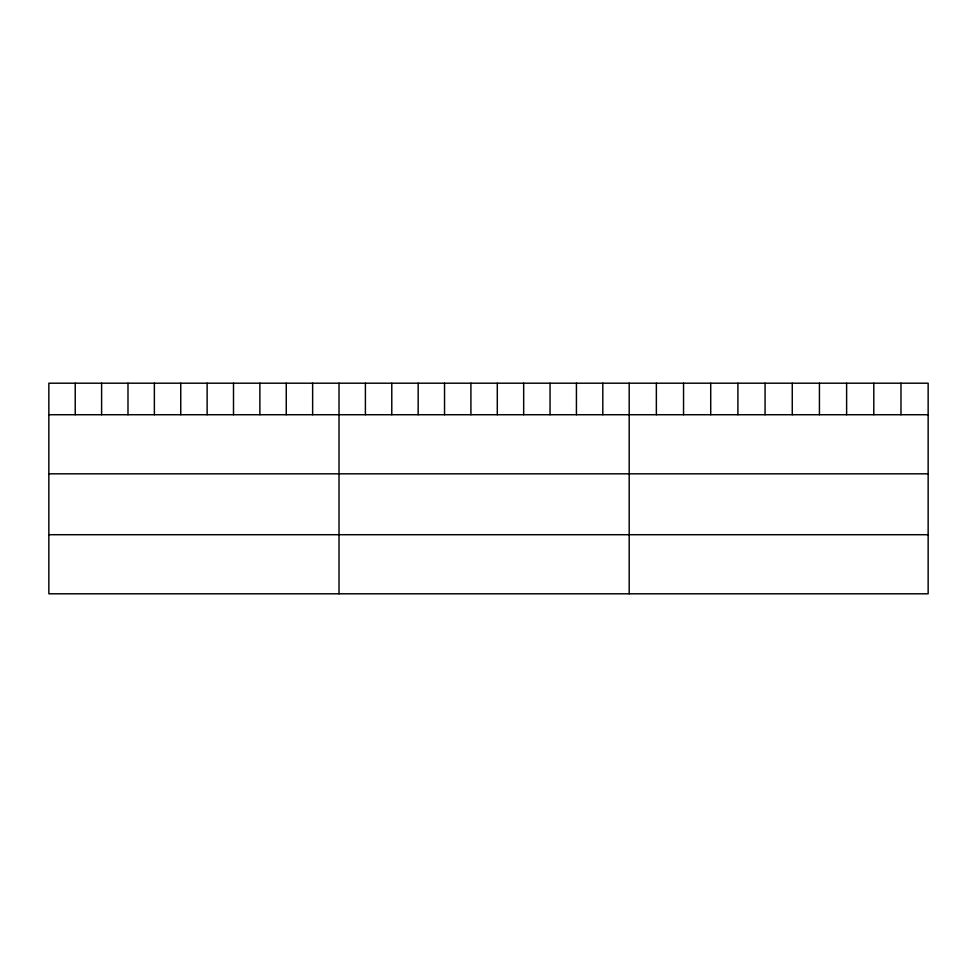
<?xml version="1.0" encoding="UTF-8"?>
<svg xmlns="http://www.w3.org/2000/svg" width="977" height="977" viewBox="0 0 977 977"><rect width="100%" height="100%" fill="white"/><g stroke="black" fill="none" stroke-linecap="round" stroke-linejoin="round"><path stroke-width="1.47" d="M928.15 414.724L928.15 593.796L48.85 593.796L48.85 383.204L928.15 383.204L928.15 414.724L48.85 414.724M48.85 473.821L928.15 473.821M48.85 534.712L928.15 534.712M900.977 383.204L900.977 414.724M873.792 383.204L873.792 414.724M846.619 383.204L846.619 414.724M819.434 383.204L819.434 414.724M792.262 383.204L792.262 414.724M765.076 383.204L765.076 414.724M737.904 383.204L737.904 414.724M710.719 383.204L710.719 414.724M683.546 383.204L683.546 414.724M656.361 383.204L656.361 414.724M629.188 383.204L629.188 593.796M602.809 383.204L602.809 414.724M576.43 383.204L576.43 414.724M550.051 383.204L550.051 414.724M523.672 383.204L523.672 414.724M497.293 383.204L497.293 414.724M470.914 383.204L470.914 414.724M444.535 383.204L444.535 414.724M418.156 383.204L418.156 414.724M391.777 383.204L391.777 414.724M365.398 383.204L365.398 414.724M339.019 383.204L339.019 593.796M312.64 383.204L312.64 414.724M286.261 383.204L286.261 414.724M259.882 383.204L259.882 414.724M233.503 383.204L233.503 414.724M207.124 383.204L207.124 414.724M180.745 383.204L180.745 414.724M154.366 383.204L154.366 414.724M127.987 383.204L127.987 414.724M101.608 383.204L101.608 414.724M75.229 383.204L75.229 414.724"/></g></svg>
